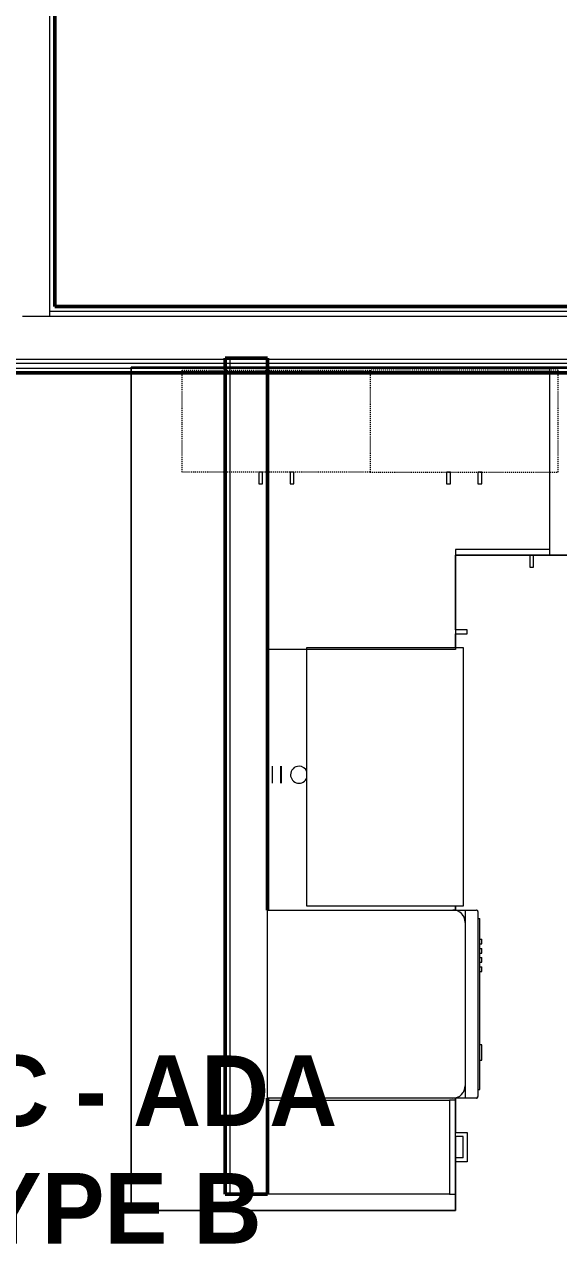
# Model space of a CAD drawing. Header units: inches. Extents: x -4235 to -464, y 9706 to 12338.
# Drawn here: x -3637.8 to -3569.6, y 11010.9 to 11166.4 of the extents above; entities that cross this region are included whole.
import ezdxf

# ---------------------------------------------------------------- set-up
doc = ezdxf.new("R2010")
doc.units = ezdxf.units.IN
doc.header["$MEASUREMENT"] = 0
doc.linetypes.add('Dash', pattern=[0.25, 0.125, -0.125])
for name, color, linetype, lineweight in [('0-1', 7, 'Continuous', 5), ('0-2', 10, 'Continuous', 9), ('A-AREA-IDEN', 2, 'Continuous', 9), ('A-WALL-1', 7, 'Continuous', 50), ('A-WALL-2', 250, 'Continuous', 13), ('A-WALL-3', 10, 'Continuous', 9), ('A-WALL-4', 254, 'Continuous', 9), ('A-WALL-5', 113, 'Continuous', 9), ('I-WALL-1', 7, 'Continuous', 50), ('P-SANR-FIXT-1', 10, 'Continuous', 9), ('P-SANR-FIXT-2', 254, 'Continuous', 9), ('Q-CASE-1', 254, 'Continuous', 9), ('Q-CASE-2', 10, 'Continuous', 9), ('Q-CASE-3', 254, 'Dash', 9), ('Q-CASE-4', 10, 'Dash', 9), ('Q-SPCQ-1', 10, 'Continuous', 9)]:
    doc.layers.add(name, color=color, linetype=linetype, lineweight=lineweight)
doc.styles.add('Century Gothic_B', font='GOTHICB.TTF', dxfattribs={"height": 8.999999999999991})

# ---------------------------------------------------------------- blocks, each defined once
blk = doc.blocks.new('Dishwasher_15404 - 34_ counter-547918-BACKGROUND - RCP - 1ST FLOOR')
at = {"layer": 'Q-SPCQ-1'}
for p, q in [((3.730349362740525e-14, 23.99999999999991), (23.67519685039361, 23.99999999999991)), ((3.730349362740525e-14, -7.194245199570974e-14), (3.730349362740525e-14, 23.99999999999991)), ((23.67519685039375, 23.9999999999999), (25.24999999999998, 23.9999999999999)), ((25.24999999999998, 23.9999999999999), (26.6781496062992, 23.9999999999999)), ((25.24999999999998, 23.9999999999999), (25.24999999999998, 22.42519685039336)), ((26.87499999999998, 23.80314960629911), (26.87499999999998, 0.1968503937007539)), ((25.24999999999991, 22.42519685039354), (25.24999999999998, 1.574803149606319)), ((26.87499999999991, 22.90706818605364), (27.12499999999999, 22.90706818605364)), ((27.125, 21.39104740546477), (27.12499999999999, 22.90706818605365)), ((27.125, 20.18586276964277), (27.125, 21.39104740546478)), ((27.125, 20.28389361914477), (27.375, 20.28389361914477)), ((27.375, 19.6933424380424), (27.375, 20.28389361914477)), ((27.12499999999997, 3.814150824150273), (27.125, 20.18586276964278)), ((27.125, 19.6933424380424), (27.375, 19.6933424380424)), ((27.125, 19.10279125694004), (27.375, 19.10279125694004)), ((27.375, 18.51224007583767), (27.375, 19.10279125694004)), ((27.12499999999999, 18.51224007583767), (27.375, 18.51224007583767)), ((27.12499999999999, 17.92168889473531), (27.375, 17.92168889473531)), ((27.12499999999999, 17.33113771363295), (27.375, 17.33113771363295)), ((27.37499999999999, 17.33113771363295), (27.375, 17.92168889473531)), ((27.12499999999999, 16.74058653253059), (27.375, 16.74058653253059)), ((27.12499999999999, 16.15003535142823), (27.375, 16.15003535142822)), ((27.37499999999999, 16.15003535142822), (27.37499999999999, 16.74058653253059)), ((27.37499999999522, 6.792545671122075), (27.12499999999528, 6.792545671121734)), ((27.37499999999998, 5.808293702608283), (27.37499999999998, 6.792545671112208)), ((27.12499999999528, 4.824041734113967), (27.37499999999522, 4.824041734113967)), ((27.37499999999998, 4.824041734104337), (27.37499999999998, 5.808293702608276)), ((27.12499999999997, 2.60896618832828), (27.12499999999997, 3.814150824150272)), ((25.24999999999998, 1.574803149606351), (25.24999999999998, -1.845173183099846e-13)), ((27.12499999999996, 1.092945407739353), (27.12499999999997, 2.608966188328274)), ((23.6751968503936, 2.031708135064075e-14), (3.730349362740525e-14, -7.061018436615955e-14)), ((26.87499999999988, 1.092945407739353), (27.12499999999996, 1.092945407739353)), ((25.24999999999998, -1.818527830508842e-13), (23.6751968503936, -1.821020574183062e-13)), ((26.6781496062992, -3.353791435293803e-14), (25.24999999999998, -3.270524708446917e-14))]:
    blk.add_line(p, q, dxfattribs=at)
for centre, radius, start, end in [((23.67519685039361, 22.42519685039354), 1.574803149606301, 359.9999999999992, 89.99999999999967), ((23.67519685039361, 22.42519685039354), 1.574803149606299, 32.07702266500013, 42.33590896464491), ((26.6781496062992, 23.80314960629911), 0.1968503937007896, 359.9999999999991, 90.00000000000053), ((23.67519685039361, 22.42519685039354), 1.574803149606296, 17.81822845432171, 27.52661292445638), ((23.67519685039361, 22.42519685039354), 1.574803149606298, 359.9999999999979, 13.642452079998), ((23.6751968503936, 1.574803149606319), 1.574803149606296, 269.9999999999993, 359.9999999999996), ((23.6751968503936, 1.574803149606316), 1.574803149606296, 346.3575479199648, 359.9999999999989), ((23.6751968503936, 1.574803149606316), 1.574803149606296, 317.6640910355547, 327.9229773349978), ((23.6751968503936, 1.574803149606316), 1.574803149606293, 332.4733870755282, 342.1817715457191), ((26.6781496062992, 0.1968503937007539), 0.1968503937007852, 269.9999999999995, 359.9999999999996), ((26.67814960629914, 0.1968503937006185), 0.1968503937007849, 269.9999999999996, 344.9999999999999)]:
    blk.add_arc(centre, radius, start, end, dxfattribs=at)
blk = doc.blocks.new('300 Series Wall Hung Cabinet_302 - 24_ X 36_-V110-BACKGROUND - RCP - 1ST FLOOR')
at = {"layer": 'Q-CASE-1'}
for p, q in [((-1.761553985245549, -13.18750000003935), (-2.249999999999733, -13.18750000003935)), ((-2.249999999999733, -13.18750000003935), (-2.249999999999733, -14.68675565726167)), ((-1.761553985245555, -14.68675565726167), (-1.761553985245555, -13.18750000003935)), ((2.23844601475449, -13.18750000003933), (1.750000000000306, -13.18750000003933)), ((1.750000000000306, -13.18750000003933), (1.750000000000306, -14.68675565726166)), ((2.238446014754484, -14.68675565726165), (2.238446014754484, -13.18750000003933)), ((-2.249999999999733, -14.68675565726167), (-1.761553985245549, -14.68675565726167)), ((1.750000000000306, -14.68675565726166), (2.23844601475449, -14.68675565726166))]:
    blk.add_line(p, q, dxfattribs=at)
at = {"layer": 'Q-CASE-3'}
for p, q in [((-11.99999999999979, -0.5541416838375088), (-11.99999999999979, -13.18750000003935)), ((12.0000000000002, -13.18750000003935), (12.0000000000002, -0.5541416838424719)), ((-11.99999999999979, -13.18750000003935), (12.0000000000002, -13.18750000003935))]:
    blk.add_line(p, q, dxfattribs=at)
at = {"layer": 'Q-CASE-4'}
for p, q in [((12.0000000000002, -0.1875000000001704), (-11.99999999999979, -0.1875000000001704)), ((-11.99999999999979, -0.1875000000001704), (-11.99999999999979, -0.5541416838375088)), ((12.0000000000002, -0.5541416838424719), (12.0000000000002, -0.1875000000001705))]:
    blk.add_line(p, q, dxfattribs=at)
blk = doc.blocks.new('Base Cabinet 3 Drawer 230 - Base Cabinet 3 Drawer 230 12_-2554963-BACKGROUND - RCP - 1ST FLOOR')
at = {"layer": 'Q-CASE-2'}
for p, q in [((-5.262295081967456, -23.24999999999998), (-5.262295081967456, 7.993605777301189e-14)), ((-5.262295081967456, 7.993605777301189e-14), (6.737704918032542, 7.993605777301189e-14)), ((6.737704918032542, 7.993605777301189e-14), (6.737704918032542, -23.24999999999998)), ((-5.262295081967456, -23.24999999999998), (-5.262295081967456, -23.99999999999998)), ((6.737704918032542, -23.24999999999998), (-5.262295081967456, -23.24999999999998)), ((6.737704918032542, -23.99999999999998), (6.737704918032542, -23.24999999999998)), ((-5.262295081967456, -23.99999999999998), (6.737704918032542, -23.99999999999998)), ((-0.6379222451228459, -24.00000000000003), (-1.137295081967467, -24.00000000000003)), ((-1.137295081967467, -25.50000000000003), (-1.137295081967465, -24.00000000000003)), ((-0.6379222451228473, -25.00062716315541), (-0.6379222451228459, -24.00000000000003)), ((2.113332081187912, -25.0006271631554), (2.113332081187913, -24.00000000000003)), ((2.113332081187914, -24.00000000000003), (2.612704918032535, -24.00000000000003)), ((2.612704918032533, -24.00000000000003), (2.612704918032529, -25.50000000000002)), ((2.612704918032532, -25.50000000000002), (-1.137295081967469, -25.50000000000003)), ((-0.6379222451228473, -25.00062716315541), (2.113332081187912, -25.0006271631554))]:
    blk.add_line(p, q, dxfattribs=at)
blk = doc.blocks.new('kitchen_faucet_14143 - kitchen_faucet_14143-V112-BACKGROUND - RCP - 1ST FLOOR')
at = {"layer": 'P-SANR-FIXT-2'}
for p, q in [((2.26377952755905, -1.082677165354337), (2.26377952755905, 1.082677165354323)), ((2.341937537993019, 1.082677165354323), (2.341937537993019, -1.082677165354337)), ((3.444881889763774, 1.045785835549181), (3.444881889763774, 1.082677165354323)), ((3.444881889763774, 0.9376259292941697), (3.444881889763774, 1.045785835549181)), ((3.444881889763774, 0.765568365457871), (3.444881889763774, 0.9051362559209799)), ((3.444881889763774, 0.541338582677161), (3.444881889763774, 0.765568365457871)), ((3.444881889763774, 0.2802174700913086), (3.444881889763774, 0.541338582677161)), ((3.444881889763774, -2.293406614607907e-15), (3.444881889763774, 0.2802174700913086)), ((3.444881889763774, -0.2802174700913135), (3.444881889763774, -2.293406614607907e-15)), ((3.444881889763774, -0.5413385826771667), (3.444881889763774, -0.2802174700913135)), ((3.444881889763774, -0.765568365457878), (3.444881889763774, -0.5413385826771667)), ((3.444881889763774, -0.9376259292941784), (3.444881889763774, -0.765568365457878)), ((3.444881889763774, -1.045785835549193), (3.444881889763774, -0.9376259292941784)), ((3.444881889763774, -1.082677165354337), (3.444881889763774, -1.045785835549193))]:
    blk.add_line(p, q, dxfattribs=at)
at = {"layer": 'P-SANR-FIXT-2', "flags": 128}
blk.add_lwpolyline([(-0.9972624228814765, 0.6243634938988889), (-0.9564156307886832, 0.6114720544239759), (-0.9162922884210615, 0.5988089390809734)], dxfattribs=at)
at = {"layer": 'P-SANR-FIXT-2'}
for radius, start, end in [(1.08267716535433, 6.755887923414803e-13, 159.9002558684205), (1.08267716535433, 269.9999999999997, 3.81666561775622e-14), (1.082677165354331, 200.0997441315707, 269.9999999999997)]:
    blk.add_arc((0, 0), radius, start, end, dxfattribs=at)
blk = doc.blocks.new('Stainless Steel Farmhous Kitchen Sink - Stainless Steel Farmhous Kitchen Sink-V51-BACKGROUND - RCP - 1ST FLOOR')
at = {"layer": 'P-SANR-FIXT-1'}
for p, q in [((-32.99999999999999, 22.20255807728396), (-1.659053254850245e-42, 22.20255807728407)), ((-32.99999999999999, 2.246744941135732), (-32.99999999999999, 22.20255807728396)), ((-1.659053254850245e-42, 22.20255807728407), (-3.137417622946587e-44, 2.246744941127163)), ((-3.137417622946587e-44, 2.246744941127163), (-32.99999999999999, 2.246744941135732))]:
    blk.add_line(p, q, dxfattribs=at)
blk = doc.blocks.new('Base Cabinet Corner 197 - Base Cabinet Corner 197-2565125-BACKGROUND - RCP - 1ST FLOOR')
at = {"layer": 'Q-CASE-2'}
for p, q in [((-23.26229508196744, 9.059419880941276e-14), (12.73770491803259, 9.059419880941276e-14)), ((-23.26229508196744, -35.99999999999996), (-23.26229508196744, 9.059419880941276e-14)), ((12.73770491803259, 9.059419880941276e-14), (12.73770491803259, -23.99999999999989)), ((0.7377049180324715, -23.25000000000006), (0.7377049180324715, -35.99999999999996)), ((12.73770491803259, -23.25000000000006), (0.7377049180324712, -23.25000000000006)), ((0.7377049180324715, -23.25000000000006), (0.7377049180324715, -23.99999999999989)), ((0.7377049180324715, -23.99999999999989), (0.7377049180324715, -35.99999999999996)), ((12.73770491803259, -23.99999999999989), (0.7377049180324712, -23.99999999999989)), ((10.72615093278658, -24.00000000000017), (10.2377049180324, -24.00000000000017)), ((10.2377049180324, -24.00000000000017), (10.2377049180324, -25.49925565722249)), ((10.72615093278657, -25.49925565722249), (10.72615093278657, -24.00000000000017)), ((10.2377049180324, -25.49925565722249), (10.72615093278658, -25.49925565722249)), ((2.232901055810285, -33.51155398524595), (0.7336453985879628, -33.51155398524595)), ((0.7336453985879627, -33.51155398524595), (0.7336453985879625, -34.00000000000013)), ((0.7336453985879626, -34.00000000000013), (2.232901055810287, -34.00000000000013)), ((2.232901055810286, -34.00000000000013), (2.232901055810285, -33.51155398524595)), ((0.7377049180324715, -35.99999999999996), (-23.26229508196744, -35.99999999999996))]:
    blk.add_line(p, q, dxfattribs=at)
blk = doc.blocks.new('300 Series Wall Hung Cabinet_302 - 24_ X 36_-V113-BACKGROUND - RCP - 1ST FLOOR')
at = {"layer": 'Q-CASE-1'}
for p, q in [((-1.761553985245549, 14.68675565726131), (-2.249999999999733, 14.68675565726131)), ((-2.249999999999733, 14.68675565726131), (-2.249999999999733, 13.18750000003899)), ((-1.761553985245555, 13.18750000003899), (-1.761553985245555, 14.68675565726131)), ((-2.249999999999733, 13.18750000003899), (-1.761553985245549, 13.18750000003899))]:
    blk.add_line(p, q, dxfattribs=at)
at = {"layer": 'Q-CASE-2'}
for p, q in [((2.23844601475449, 14.6867556572613), (1.750000000000306, 14.6867556572613)), ((1.750000000000306, 14.6867556572613), (1.750000000000306, 13.18750000003898)), ((2.238446014754484, 13.18750000003898), (2.238446014754484, 14.6867556572613)), ((1.750000000000306, 13.18750000003898), (2.23844601475449, 13.18750000003898))]:
    blk.add_line(p, q, dxfattribs=at)
at = {"layer": 'Q-CASE-3'}
for p, q in [((-11.99999999999979, 0.554141683836688), (-11.99999999999979, 13.18750000003901)), ((-11.99999999999979, 13.18750000003901), (1.12499999995584, 13.18750000003901)), ((6.499999999956227, 13.18750000003901), (10.38960357783605, 13.18750000003901)), ((10.46704872267665, 13.18750000003901), (12.0000000000002, 13.18750000003901)), ((12.0000000000002, 13.18750000003901), (12.0000000000002, 0.5541416838317258))]:
    blk.add_line(p, q, dxfattribs=at)
at = {"layer": 'Q-CASE-4'}
for p, q in [((1.12499999995584, 13.18750000003901), (6.499999999956227, 13.18750000003901)), ((-11.99999999999979, 0.1874999999998294), (-11.99999999999979, 0.554141683836688)), ((1.124999999953689, 0.1874999999998294), (-11.99999999999979, 0.1874999999998294)), ((6.499999999954269, 0.1874999999998294), (1.124999999953689, 0.1874999999998294)), ((12.0000000000002, 0.1874999999998294), (6.499999999954269, 0.1874999999998294)), ((12.0000000000002, 0.5541416838317258), (12.0000000000002, 0.1874999999998294))]:
    blk.add_line(p, q, dxfattribs=at)
blk = doc.blocks.new('CTR - 1st Phase - Unit Layouts_rvt-1-BACKGROUND - RCP - 1ST FLOOR')
at = {"layer": 'A-WALL-1'}
for p, q in [((-3612.173736679711, 11017.18103779434), (-3612.173736679712, 11123.81439611098)), ((-3612.173736679712, 11123.81439611098), (-3606.798736679712, 11123.81439611098)), ((-3606.798736679712, 11123.81439611098), (-3606.798736679711, 11053.43103779435)), ((-3606.79873667971, 11029.43103779435), (-3606.79873667971, 11017.18103779434)), ((-3606.79873667971, 11017.18103779434), (-3612.173736679711, 11017.18103779434))]:
    blk.add_line(p, q, dxfattribs=at)
at = {"layer": 'A-WALL-2'}
blk.add_line((-3611.548736679711, 11017.18103779434), (-3611.548736679713, 11123.81439611098), dxfattribs=at)
at = {"layer": 'A-WALL-3'}
for p, q in [((-3612.173736679712, 11123.81439611098), (-3606.798736679712, 11123.81439611098)), ((-3612.173736679712, 11121.93939611052), (-3612.173736679712, 11123.81439611098)), ((-3606.798736679712, 11123.81439611098), (-3606.798736679712, 11121.93939611052))]:
    blk.add_line(p, q, dxfattribs=at)
at = {"layer": 'A-WALL-4'}
for p, q in [((-3612.173736679711, 11017.18103779434), (-3612.173736679712, 11121.93939611052)), ((-3606.798736679712, 11121.93939611052), (-3606.798736679711, 11053.43103779435)), ((-3606.79873667971, 11029.43103779435), (-3606.79873667971, 11017.18103779434)), ((-3612.173736679711, 11017.18103779434), (-3606.79873667971, 11017.18103779434))]:
    blk.add_line(p, q, dxfattribs=at)
at = {"layer": 'A-WALL-5'}
for p, q in [((-3612.173736679712, 11122.68103779435), (-3624.173736679712, 11122.68103779435)), ((-3624.173736679712, 11122.68103779435), (-3624.173736679712, 11121.93939611052)), ((-3624.173736679712, 11121.93939611052), (-3624.173736679712, 11122.68103779435)), ((-3624.173736679712, 11122.68103779435), (-3612.173736679712, 11122.68103779435)), ((-3606.798736679712, 11122.68103779435), (-3612.173736679712, 11122.68103779435)), ((-3612.173736679712, 11122.68103779435), (-3606.798736679712, 11122.68103779435)), ((-3487.29873667971, 11122.68103779435), (-3606.798736679712, 11122.68103779435)), ((-3606.798736679712, 11122.68103779435), (-3487.29873667971, 11122.68103779435)), ((-3624.173736679712, 11121.93939611052), (-3624.173736679708, 11015.08625390794)), ((-3624.173736679708, 11015.08625390794), (-3624.173736679712, 11121.93939611052)), ((-3582.798736679724, 11089.16948380913), (-3582.798736679725, 11098.68103779437)), ((-3582.798736679725, 11098.68103779437), (-3573.298736679712, 11098.68103779437)), ((-3573.298736679712, 11098.68103779437), (-3582.798736679725, 11098.68103779437)), ((-3582.798736679725, 11098.68103779437), (-3582.798736679724, 11089.16948380913)), ((-3573.298736679712, 11098.68103779437), (-3572.810290664957, 11098.68103779437)), ((-3572.810290664957, 11098.68103779437), (-3536.287182694465, 11098.68103779436)), ((-3536.287182694465, 11098.68103779436), (-3572.810290664957, 11098.68103779437)), ((-3582.798736679724, 11086.93103779435), (-3582.798736679724, 11088.68103779437)), ((-3582.798736679724, 11088.68103779437), (-3582.798736679724, 11086.93103779435)), ((-3582.798736679723, 11053.43103779435), (-3582.798736679723, 11053.93103779435)), ((-3582.798736679723, 11053.93103779435), (-3582.798736679723, 11053.43103779435)), ((-3582.798736679722, 11025.05603779435), (-3582.798736679722, 11029.43103779435)), ((-3582.798736679722, 11029.43103779435), (-3582.798736679722, 11025.05603779435)), ((-3582.798736679722, 11024.5566649575), (-3582.798736679722, 11025.05603779435)), ((-3582.798736679722, 11021.80541063119), (-3582.798736679722, 11024.5566649575)), ((-3582.798736679722, 11024.5566649575), (-3582.798736679722, 11021.80541063119)), ((-3582.798736679722, 11021.30603779435), (-3582.798736679722, 11021.80541063119)), ((-3582.798736679722, 11015.08625390793), (-3582.798736679722, 11021.30603779435)), ((-3582.798736679722, 11021.30603779435), (-3582.798736679722, 11015.08625390793)), ((-3624.173736679708, 11015.08625390794), (-3582.798736679722, 11015.08625390793)), ((-3582.798736679722, 11015.08625390793), (-3624.173736679708, 11015.08625390794))]:
    blk.add_line(p, q, dxfattribs=at)
at = {"layer": '0-2'}
for name, p in [('Base Cabinet Corner 197 - Base Cabinet Corner 197-2565125-BACKGROUND - RCP - 1ST FLOOR', (-3583.536441597741, 11122.68103779437)), ('300 Series Wall Hung Cabinet_302 - 24_ X 36_-V110-BACKGROUND - RCP - 1ST FLOOR', (-3581.673736679759, 11122.49353779436)), ('Dishwasher_15404 - 34_ counter-547918-BACKGROUND - RCP - 1ST FLOOR', (-3606.79873667971, 11029.43103779435))]:
    blk.add_blockref(name, p, dxfattribs=at)
for name, p, rotation in [('300 Series Wall Hung Cabinet_302 - 24_ X 36_-V113-BACKGROUND - RCP - 1ST FLOOR', (-3605.673736679759, 11122.49353779435), 180), ('Stainless Steel Farmhous Kitchen Sink - Stainless Steel Farmhous Kitchen Sink-V51-BACKGROUND - RCP - 1ST FLOOR', (-3604.001294756994, 11053.93103779435), 270.0000000000106), ('kitchen_faucet_14143 - kitchen_faucet_14143-V112-BACKGROUND - RCP - 1ST FLOOR', (-3602.763563128269, 11070.68939611045), 180), ('Base Cabinet 3 Drawer 230 - Base Cabinet 3 Drawer 230 12_-2554963-BACKGROUND - RCP - 1ST FLOOR', (-3606.798736679723, 11022.44333287631), 90.0000000000107)]:
    blk.add_blockref(name, p, dxfattribs=dict(at, rotation=rotation))
blk = doc.blocks.new('CTR - 1st Phase - Common Walls_rvt-1-BACKGROUND - RCP - 1ST FLOOR')
at = {"layer": 'A-WALL-1'}
blk.add_line((-3633.948736679698, 11239.01439611052), (-3633.948736679701, 11130.43939611052), dxfattribs=at)
at = {"layer": 'A-WALL-2'}
for p, q in [((-3634.5737366797, 11130.43939611052), (-3634.573736679698, 11239.63939611052)), ((-3634.5737366797, 11129.81439611052), (-3634.5737366797, 11130.43939611052)), ((-3638.073736679701, 11129.18939611052), (-3634.5737366797, 11129.18939611052)), ((-3638.073736679701, 11129.18939611052), (-3634.5737366797, 11129.18939611052)), ((-3634.5737366797, 11129.81439611052), (-3487.298736679721, 11129.81439611051)), ((-3634.5737366797, 11129.18939611052), (-3634.5737366797, 11129.81439611052)), ((-3634.5737366797, 11129.18939611052), (-3487.298736679721, 11129.18939611052)), ((-3822.723736679676, 11123.68939611052), (-3487.298736679721, 11123.68939611052)), ((-3822.723736679676, 11123.18939611052), (-3487.298736679721, 11123.18939611051)), ((-3822.723736679676, 11122.56439611052), (-3487.298736679721, 11122.56439611052))]:
    blk.add_line(p, q, dxfattribs=at)
at = {"layer": 'I-WALL-1'}
for p, q in [((-3633.948736679701, 11130.43939611052), (-3487.298736679721, 11130.43939611052)), ((-3487.298736679721, 11121.93939611051), (-3822.723736679676, 11121.93939611052))]:
    blk.add_line(p, q, dxfattribs=at)

msp = doc.modelspace()

# ---------------------------------------------------------------- block references
at = {"layer": '0-1'}
for name in ['CTR - 1st Phase - Unit Layouts_rvt-1-BACKGROUND - RCP - 1ST FLOOR', 'CTR - 1st Phase - Common Walls_rvt-1-BACKGROUND - RCP - 1ST FLOOR']:
    msp.add_blockref(name, (0, 0), dxfattribs=at)

# ---------------------------------------------------------------- texts
at = {"layer": 'A-AREA-IDEN', "char_height": 8.999999999999991, "attachment_point": 1, "style": 'Century Gothic_B'}
for s, insert, width in [('1BD C - ADA', (-3670.759199199833, 11034.87286426534), 93.9299999999999), ('TYPE B', (-3651.009199199833, 11019.87286426534), 46.35899999999994)]:
    msp.add_mtext(s, dxfattribs=dict(at, insert=insert, width=width))

doc.saveas('drawing.dxf')
